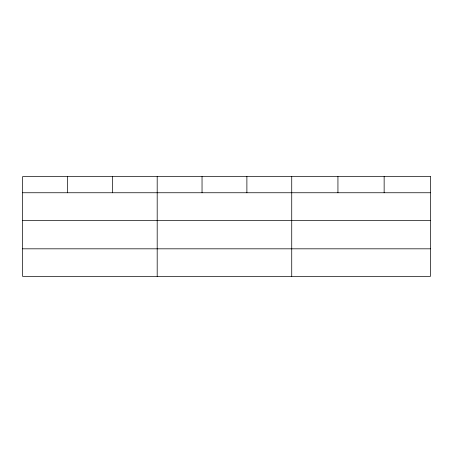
<?xml version="1.0" encoding="UTF-8"?>
<svg xmlns="http://www.w3.org/2000/svg" width="453" height="453" viewBox="0 0 453 453"><rect width="100%" height="100%" fill="white"/><g stroke="black" fill="none" stroke-linecap="round" stroke-linejoin="round"><path stroke-width="0.68" d="M22.65 192.751L430.35 192.751M22.65 220.368L430.35 220.368M22.65 248.822L430.35 248.822M384.144 176.562L384.144 192.751M337.938 176.562L337.938 192.751M291.732 176.562L291.732 276.438M246.885 176.562L246.885 192.751M202.038 176.562L202.038 192.751M157.191 176.562L157.191 276.438M112.344 176.562L112.344 192.751M67.497 176.562L67.497 192.751M430.35 176.562L22.65 176.562L22.65 276.438L430.35 276.438L430.35 176.562"/></g></svg>
